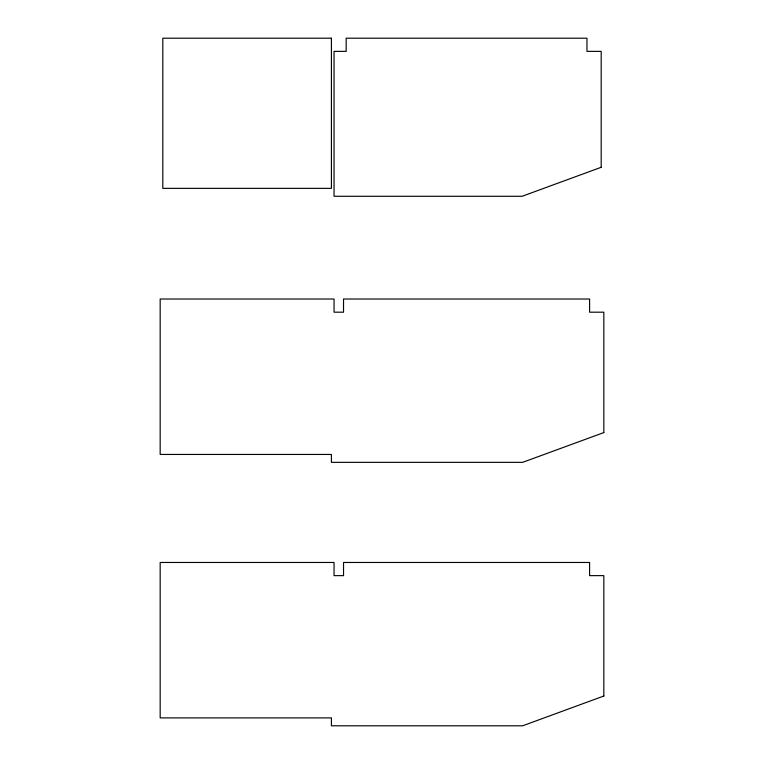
<?xml version="1.0" encoding="UTF-8"?>
<svg xmlns="http://www.w3.org/2000/svg" width="764" height="764" viewBox="0 0 764 764"><rect width="100%" height="100%" fill="white"/><g stroke="black" fill="none" stroke-linecap="round" stroke-linejoin="round"><path stroke-width="1.15" d="M601.192 167.287L522.156 196.272L334.049 196.272L334.049 51.369L346.168 51.369L346.168 38.2L586.962 38.2L586.962 51.369L601.192 51.369L601.192 167.287M603.827 432.577L522.624 462.354L331.414 462.354L331.414 454.446L160.173 454.446L160.173 299.011L334.049 299.011L334.049 312.189L343.533 312.189L343.533 299.011L589.598 299.011L589.598 312.189L603.827 312.189L603.827 432.577M603.827 696.023L522.624 725.8L331.414 725.8L331.414 717.893L160.173 717.893L160.173 562.466L334.049 562.466L334.049 575.636L343.533 575.636L343.533 562.466L589.598 562.466L589.598 575.636L603.827 575.636L603.827 696.023M331.414 38.2L162.808 38.2L162.808 188.364L331.414 188.364L331.414 38.2"/></g></svg>
